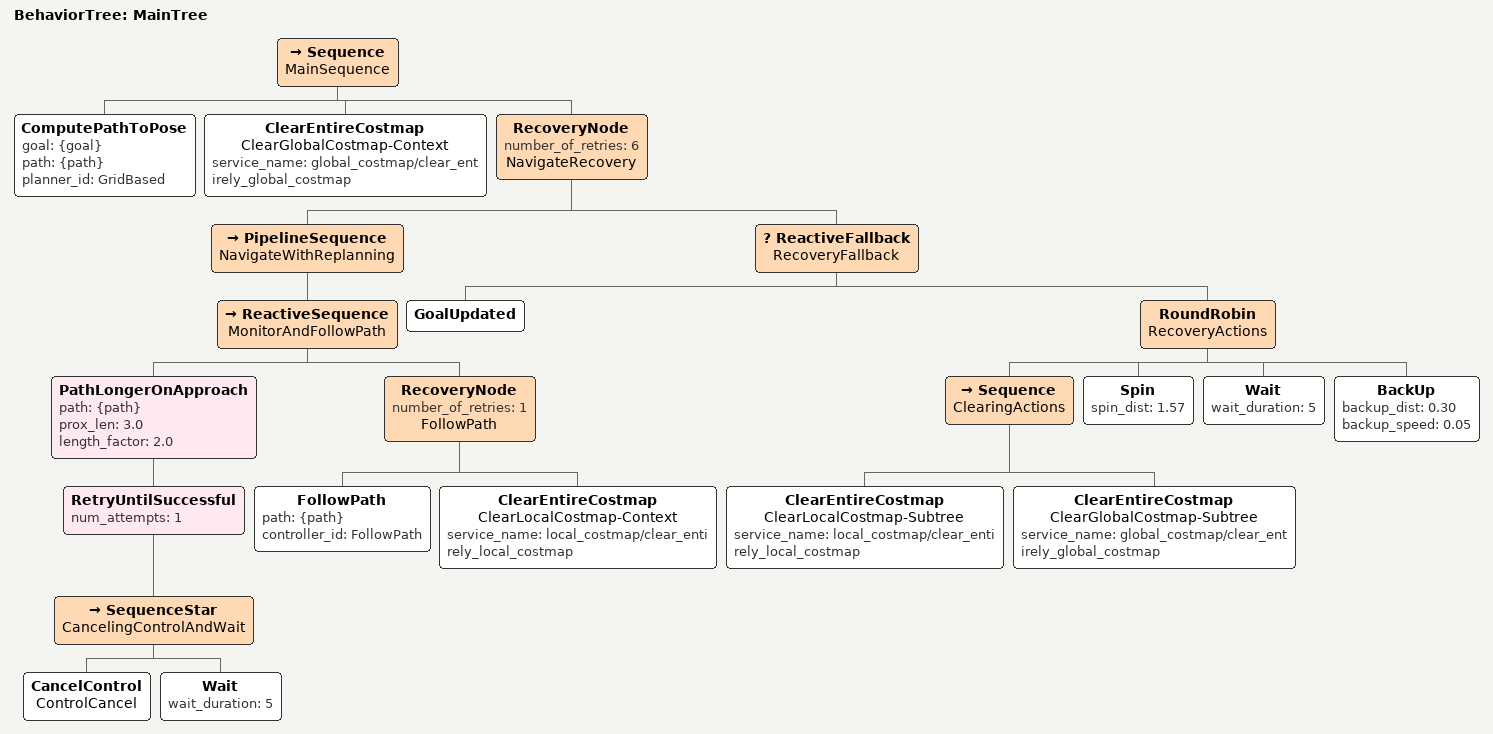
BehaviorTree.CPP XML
<root main_tree_to_execute="MainTree">
    <BehaviorTree ID="MainTree">
        <Sequence name="MainSequence">
            <!-- Compute the path only once -->
            <ComputePathToPose goal="{goal}" path="{path}" planner_id="GridBased" />
            <ClearEntireCostmap name="ClearGlobalCostmap-Context"
                service_name="global_costmap/clear_entirely_global_costmap" />

            <RecoveryNode number_of_retries="6" name="NavigateRecovery">
                <PipelineSequence name="NavigateWithReplanning">
                    <ReactiveSequence name="MonitorAndFollowPath">
                        <PathLongerOnApproach path="{path}" prox_len="3.0" length_factor="2.0">
                            <RetryUntilSuccessful num_attempts="1">
                                <SequenceStar name="CancelingControlAndWait">
                                    <CancelControl name="ControlCancel" />
                                    <Wait wait_duration="5" />
                                </SequenceStar>
                            </RetryUntilSuccessful>
                        </PathLongerOnApproach>
                        <RecoveryNode number_of_retries="1" name="FollowPath">
                            <FollowPath path="{path}" controller_id="FollowPath" />
                            <ClearEntireCostmap name="ClearLocalCostmap-Context"
                                service_name="local_costmap/clear_entirely_local_costmap" />
                        </RecoveryNode>
                    </ReactiveSequence>
                </PipelineSequence>
                <ReactiveFallback name="RecoveryFallback">
                    <GoalUpdated />
                    <RoundRobin name="RecoveryActions">
                        <Sequence name="ClearingActions">
                            <ClearEntireCostmap name="ClearLocalCostmap-Subtree"
                                service_name="local_costmap/clear_entirely_local_costmap" />
                            <ClearEntireCostmap name="ClearGlobalCostmap-Subtree"
                                service_name="global_costmap/clear_entirely_global_costmap" />
                        </Sequence>
                        <Spin spin_dist="1.57" />
                        <Wait wait_duration="5" />
                        <BackUp backup_dist="0.30" backup_speed="0.05" />
                    </RoundRobin>
                </ReactiveFallback>
            </RecoveryNode>
        </Sequence>
    </BehaviorTree>
</root>
